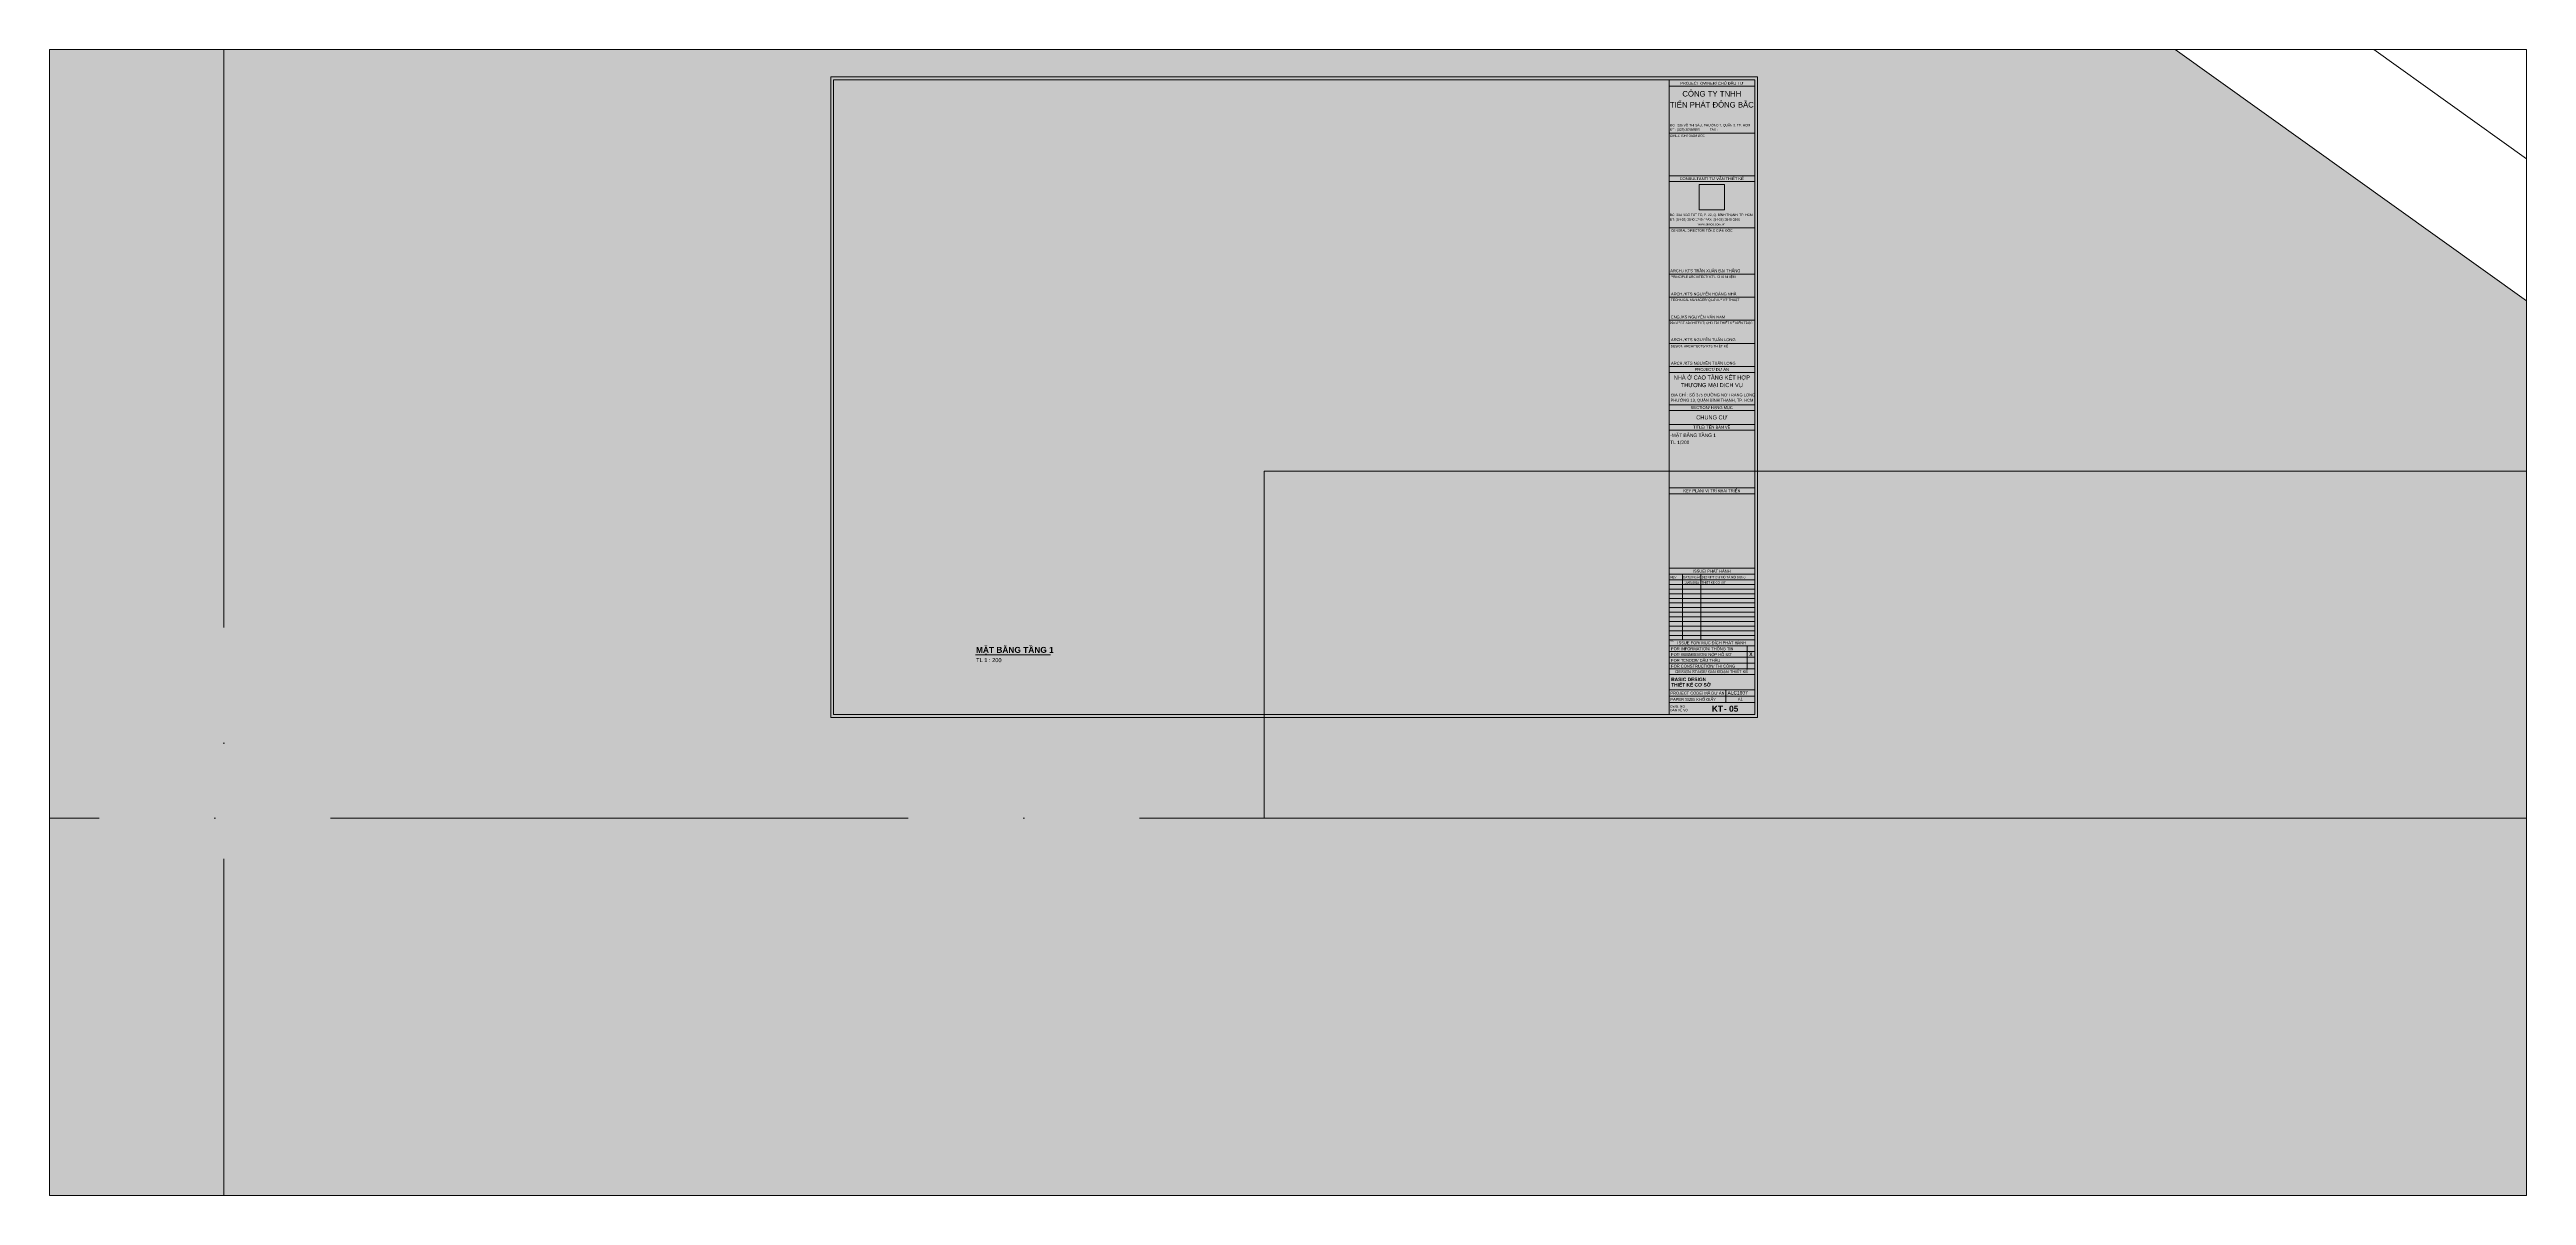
# Paper-space layout 'Layout1' of a CAD drawing. Header units: millimetres. Extents: x -650 to 1493, y -327 to 665.
# The model-space entities are those that its viewports show. They can reach past a viewport. Long polylines and large blocks are cut down to what shows.
import ezdxf

# ---------------------------------------------------------------- set-up
doc = ezdxf.new("R2010")
doc.units = ezdxf.units.MM
doc.linetypes.add('Grid Line', pattern=[14, 10, -2, 0, -2])
for name, color, linetype, lineweight in [('A-FLOR-PATT', 8, 'Continuous', 9), ('G-ANNO-TTLB', 6, 'Continuous', 5), ('G-ANNO-TTLB-MEDM', 33, 'Continuous', 9), ('G-ANNO-TTLB-THIN', 151, 'Continuous', 5), ('NET CAT', 3, 'Continuous', 5), ('NET-THAY', 2, 'Continuous', 9), ('TRUC', 225, 'Continuous', 5)]:
    doc.layers.add(name, color=color, linetype=linetype, lineweight=lineweight)
doc.layers.add('G-ANNO-NPLT', color=7, linetype='Continuous', plot=False)
doc.styles.add('Arial_10', font='arial.ttf', dxfattribs={"height": 3.5})
doc.styles.add('Arial_11', font='arial.ttf', dxfattribs={"height": 3})
doc.styles.add('Arial_12', font='arial.ttf', dxfattribs={"height": 1.8})
doc.styles.add('Arial_4', font='arial.ttf', dxfattribs={"height": 2.5})
doc.styles.add('Arial_5', font='arial.ttf', dxfattribs={"height": 2})
doc.styles.add('Arial_6', font='arial.ttf', dxfattribs={"height": 1.8})
doc.styles.add('Arial_7', font='arial.ttf', dxfattribs={"height": 2.5})
doc.styles.add('Arial_8', font='arial.ttf', dxfattribs={"height": 4.8})
doc.styles.add('Arial_9', font='arial.ttf', dxfattribs={"height": 2})
doc.styles.add('Arial_B_1', font='arialbd.ttf', dxfattribs={"height": 3})
doc.styles.add('Arial_B_2', font='arialbd.ttf', dxfattribs={"height": 5.15873})
picture_1 = doc.add_image_def('image1.jpg', size_in_pixel=(598, 599))

# ---------------------------------------------------------------- blocks, each defined once
blk = doc.blocks.new('KT-A1 - KT-A1-1017761--MẶT BẰNG TẦNG 1')
at = {"layer": 'G-ANNO-TTLB-MEDM'}
for p, q in [((28, 553.5), (28, 4.5)), ((825, 553.5), (28, 553.5)), ((751, 553.5), (751, 4.5)), ((825, 4.5), (825, 553.5)), ((28, 4.5), (825, 4.5))]:
    blk.add_line(p, q, dxfattribs=at)
at = {"layer": 'G-ANNO-TTLB-THIN'}
for p, q in [((827.5, 556), (25.5, 556)), ((25.5, 556), (25.5, 2)), ((825, 548), (751, 548)), ((827.5, 2), (827.5, 556)), ((825, 507.5), (751, 507.5)), ((825, 470.5), (751, 470.5)), ((825, 465.5), (751, 465.5)), ((825, 425.5), (751, 425.5)), ((825, 385.5), (751, 385.5)), ((825, 365.5), (751, 365.5)), ((825, 345.5), (751, 345.5)), ((825, 325.5), (751, 325.5)), ((825, 305.5), (751, 305.5)), ((825, 300.5), (751, 300.5)), ((825, 272.5), (751, 272.5)), ((825, 267.5), (751, 267.5)), ((825, 255.5), (751, 255.5)), ((825, 250.5), (751, 250.5)), ((825, 200.5), (751, 200.5)), ((825, 195.5), (751, 195.5)), ((825, 131), (751, 131)), ((825, 126), (751, 126)), ((825, 121), (751, 121)), ((825, 117), (751, 117)), ((825, 113), (751, 113)), ((825, 109), (751, 109)), ((762.5, 69), (762.5, 126)), ((778.5, 69), (778.5, 126)), ((825, 105), (751, 105)), ((825, 101), (751, 101)), ((825, 97), (751, 97)), ((825, 93), (751, 93)), ((825, 89), (751, 89)), ((825, 85), (751, 85)), ((825, 81), (751, 81)), ((825, 77), (751, 77)), ((825, 73), (751, 73)), ((825, 69), (751, 69)), ((825, 64), (751, 64)), ((825, 59), (751, 59)), ((825, 54), (751, 54)), ((825, 49), (751, 49)), ((825, 44), (751, 44)), ((818.5, 44), (818.5, 64)), ((825, 39), (751, 39)), ((825, 26), (751, 26)), ((800, 26), (800, 15)), ((25.5, 2), (827.5, 2)), ((825, 20.5), (751, 20.5)), ((825, 15), (751, 15))]:
    blk.add_line(p, q, dxfattribs=at)
at = {"layer": 'G-ANNO-TTLB', "line_spacing_factor": 0.936439}
for s, insert, char_height, width, attachment_point, style in [('\\pt12.7,25.4,38.1,50.8,63.5,76.2,88.9,101.6,114.3,127,139.7,152.4,165.1,177.8,190.5,203.2,215.9,228.6,241.3,254,266.7,279.4,292.1,304.8,317.5,330.2,342.9,355.6,368.3,381,393.7,406.4;PROJECT OWNER/ CHỦ {\\fArial|b0|i0|c238|p34;ĐẦU T}Ư', (787.9, 551.8), 2.5, 72.23, 2, 'Arial_4'), ('\\pt12,24,36,48,60,72,84,96,108,120,132,144,156,168,180,192,204,216,228,240,252,264,276,288,300,312,324,336,348,360,372,384;DIRECTOR/ GIÁM {\\fArial|b0|i0|c238|p34;ĐỐC}', (751.7, 506.2), 2, 30.89, 1, 'Arial_5'), ('\\pt12.7,25.4,38.1,50.8,63.5,76.2,88.9,101.6,114.3,127,139.7,152.4,165.1,177.8,190.5,203.2,215.9,228.6,241.3,254,266.7,279.4,292.1,304.8,317.5,330.2,342.9,355.6,368.3,381,393.7,406.4;CONSULTANT/ T{\\fArial|b0|i0|c163|p34;Ư VẤN THIẾT KẾ}', (787.8, 469.3), 2.5, 72.36, 2, 'Arial_4'), ('\\pt12,24,36,48,60,72,84,96,108,120,132,144,156,168,180,192,204,216,228,240,252,264,276,288,300,312,324,336,348,360,372,384;{\\fArial|b0|i0|c238|p34;ĐC: 234 NGÔ TẤT TỐ, P. 22, Q. B}ÌNH THẠNH, TP. HCM', (751.6, 437.7), 2, 72.89, 1, 'Arial_5'), ('\\pt12,24,36,48,60,72,84,96,108,120,132,144,156,168,180,192,204,216,228,240,252,264,276,288,300,312,324,336,348,360,372,384;{\\fArial|b0|i0|c238|p34;ĐT: (84-28) 3840 1749 / FAX: (84-28) 3840 0306}', (751.6, 433.7), 2, 72.89, 1, 'Arial_5'), ('\\pt12,24,36,48,60,72,84,96,108,120,132,144,156,168,180,192,204,216,228,240,252,264,276,288,300,312,324,336,348,360,372,384;{\\fArial|b0|i0|c238|p34;www.alinco.com.vn}', (775.7, 429.7), 2, 24.61, 1, 'Arial_5'), ('\\pt12,24,36,48,60,72,84,96,108,120,132,144,156,168,180,192,204,216,228,240,252,264,276,288,300,312,324,336,348,360,372,384;GENERAL DIRECTOR/ TỔNG GIÁM {\\fArial|b0|i0|c238|p34;ĐỐC}', (752.5, 424.2), 2, 71.44, 1, 'Arial_5'), ('\\pt12.7,25.4,38.1,50.8,63.5,76.2,88.9,101.6,114.3,127,139.7,152.4,165.1,177.8,190.5,203.2,215.9,228.6,241.3,254,266.7,279.4,292.1,304.8,317.5,330.2,342.9,355.6,368.3,381,393.7,406.4;ARCH./ KTS TRẦN XUÂN {\\fArial|b0|i0|c238|p34;ĐẠI THẮNG}', (751.9, 389.6), 2.5, 72.03, 1, 'Arial_4'), ('\\pt12,24,36,48,60,72,84,96,108,120,132,144,156,168,180,192,204,216,228,240,252,264,276,288,300,312,324,336,348,360,372,384;TECHNICAL MANAGER/ QUẢN LÝ KỸ THUẬT', (752.5, 364.2), 2, 71.24, 1, 'Arial_5'), ('\\pt12,24,36,48,60,72,84,96,108,120,132,144,156,168,180,192,204,216,228,240,252,264,276,288,300,312,324,336,348,360,372,384;PRINCIPLE ARCHITECT/ KTS  CHỦ NHIỆM', (752.5, 384.2), 2, 71.44, 1, 'Arial_5'), ('\\pt12,24,36,48,60,72,84,96,108,120,132,144,156,168,180,192,204,216,228,240,252,264,276,288,300,312,324,336,348,360,372,384;PROJECT ARCHITECT/ CHỦ TRÌ THIẾT KẾ KIẾN TRÚC', (751.4, 344.2), 2, 75.21, 1, 'Arial_5'), ('\\pt12,24,36,48,60,72,84,96,108,120,132,144,156,168,180,192,204,216,228,240,252,264,276,288,300,312,324,336,348,360,372,384;DESIGN ARCHITECTS/ KTS THIẾT KẾ', (752.3, 324.2), 2, 71.24, 1, 'Arial_5'), ('\\pt12.7,25.4,38.1,50.8,63.5,76.2,88.9,101.6,114.3,127,139.7,152.4,165.1,177.8,190.5,203.2,215.9,228.6,241.3,254,266.7,279.4,292.1,304.8,317.5,330.2,342.9,355.6,368.3,381,393.7,406.4;PROJECT/ DỰ ÁN', (787.9, 304.3), 2.5, 72.36, 2, 'Arial_4'), ('\\pt12.7,25.4,38.1,50.8,63.5,76.2,88.9,101.6,114.3,127,139.7,152.4,165.1,177.8,190.5,203.2,215.9,228.6,241.3,254,266.7,279.4,292.1,304.8,317.5,330.2,342.9,355.6,368.3,381,393.7,406.4;SECTION/ HẠNG MỤC', (787.8, 271.3), 2.5, 72.36, 2, 'Arial_4'), ('\\pt12.7,25.4,38.1,50.8,63.5,76.2,88.9,101.6,114.3,127,139.7,152.4,165.1,177.8,190.5,203.2,215.9,228.6,241.3,254,266.7,279.4,292.1,304.8,317.5,330.2,342.9,355.6,368.3,381,393.7,406.4;TITLE/ TÊN BẢN VẼ', (787.8, 254.3), 2.5, 72.36, 2, 'Arial_4'), ('\\pt12.7,25.4,38.1,50.8,63.5,76.2,88.9,101.6,114.3,127,139.7,152.4,165.1,177.8,190.5,203.2,215.9,228.6,241.3,254,266.7,279.4,292.1,304.8,317.5,330.2,342.9,355.6,368.3,381,393.7,406.4;KEY PLAN/ VỊ TRÍ KHAI TRIỂN', (787.9, 199.3), 2.5, 72.36, 2, 'Arial_4'), ('\\pt12.7,25.4,38.1,50.8,63.5,76.2,88.9,101.6,114.3,127,139.7,152.4,165.1,177.8,190.5,203.2,215.9,228.6,241.3,254,266.7,279.4,292.1,304.8,317.5,330.2,342.9,355.6,368.3,381,393.7,406.4;ISSUE/ PHÁT HÀNH', (787.8, 129.8), 2.5, 72.36, 2, 'Arial_4'), ('\\pt12.70001,25.4,38.10001,50.8,63.5,76.19999,88.9,101.59999,114.3,127.00001,139.7,152.40001,165.1,177.8,190.49999,203.2,215.89999,228.6,241.30001,254,266.70001,279.4,292.1,304.79999,317.5,330.19999,342.9,355.60001,368.3,381.00001,393.7,406.4;REV', (752.1, 124.2), 1.8, 9.39, 1, 'Arial_6'), ('\\pt12.70001,25.4,38.10001,50.8,63.5,76.19999,88.9,101.59999,114.3,127.00001,139.7,152.40001,165.1,177.8,190.49999,203.2,215.89999,228.6,241.30001,254,266.70001,279.4,292.1,304.79999,317.5,330.19999,342.9,355.60001,368.3,381.00001,393.7,406.4;DATE/ NGÀY', (763.1, 124.2), 1.8, 15.21, 1, 'Arial_6'), ('\\pt12.70001,25.4,38.10001,50.8,63.5,76.19999,88.9,101.59999,114.3,127.00001,139.7,152.40001,165.1,177.8,190.49999,203.2,215.89999,228.6,241.30001,254,266.70001,279.4,292.1,304.79999,317.5,330.19999,342.9,355.60001,368.3,381.00001,393.7,406.4;DESRIPTION/ MÔ TẢ NỘI DUNG', (779.1, 124.2), 1.8, 44.91, 1, 'Arial_6'), ('\\pt12.7,25.4,38.1,50.8,63.5,76.2,88.9,101.6,114.3,127,139.7,152.4,165.1,177.8,190.5,203.2,215.9,228.6,241.3,254,266.7,279.4,292.1,304.8,317.5,330.2,342.9,355.6,368.3,381,393.7,406.4;ISSUE FOR/ MỤC {\\fArial|b0|i0|c238|p34;ĐÍCH PHÁT H}ÀNH', (787.8, 67.8), 2.5, 72.36, 2, 'Arial_4'), ('\\pt12.7,25.4,38.1,50.8,63.5,76.2,88.9,101.6,114.3,127,139.7,152.4,165.1,177.8,190.5,203.2,215.9,228.6,241.3,254,266.7,279.4,292.1,304.8,317.5,330.2,342.9,355.6,368.3,381,393.7,406.4;FOR INFORMATION/ THÔNG TIN', (752.7, 62.6), 2.5, 54.77, 1, 'Arial_4'), ('\\pt12.7,25.4,38.1,50.8,63.5,76.2,88.9,101.6,114.3,127,139.7,152.4,165.1,177.8,190.5,203.2,215.9,228.6,241.3,254,266.7,279.4,292.1,304.8,317.5,330.2,342.9,355.6,368.3,381,393.7,406.4;FOR SUBMISSION/ NỘP HỒ S{\\fArial|b0|i0|c163|p34;Ơ}', (752.7, 57.6), 2.5, 53.38, 1, 'Arial_4'), ('\\pt12.7,25.4,38.1,50.8,63.5,76.2,88.9,101.6,114.3,127,139.7,152.4,165.1,177.8,190.5,203.2,215.9,228.6,241.3,254,266.7,279.4,292.1,304.8,317.5,330.2,342.9,355.6,368.3,381,393.7,406.4;FOR TENDER/ {\\fArial|b0|i0|c238|p34;ĐẤU THẦU}', (752.7, 52.6), 2.5, 43.66, 1, 'Arial_4'), ('\\pt12.7,25.4,38.1,50.8,63.5,76.2,88.9,101.6,114.3,127,139.7,152.4,165.1,177.8,190.5,203.2,215.9,228.6,241.3,254,266.7,279.4,292.1,304.8,317.5,330.2,342.9,355.6,368.3,381,393.7,406.4;FOR CONSTRUCTION/ THI CÔNG', (752.7, 47.6), 2.5, 56.09, 1, 'Arial_4'), ('\\pt12.7,25.4,38.1,50.8,63.5,76.2,88.9,101.6,114.3,127,139.7,152.4,165.1,177.8,190.5,203.2,215.9,228.6,241.3,254,266.7,279.4,292.1,304.8,317.5,330.2,342.9,355.6,368.3,381,393.7,406.4;DESIGN STAGE/ GIAI {\\fArial|b0|i0|c238|p34;ĐOẠN THIẾT KẾ}', (787.8, 42.8), 2.5, 72.36, 2, 'Arial_4'), ('\\pt12.69999,25.40001,38.1,50.79999,63.50001,76.2,88.89999,101.60001,114.3,126.99999,139.70001,152.4,165.09999,177.80001,190.5,203.19999,215.90001,228.6,241.29999,254.00001,266.7,279.39999,292.10001,304.8,317.49999,330.20001,342.9,355.59999,368.30001,381,393.69999,406.40001;X', (820.3, 58.2), 3, 2.939, 1, 'Arial_B_1'), ('\\pt12.7,25.4,38.1,50.8,63.5,76.2,88.9,101.6,114.3,127,139.7,152.4,165.1,177.8,190.5,203.2,215.9,228.6,241.3,254,266.7,279.4,292.1,304.8,317.5,330.2,342.9,355.6,368.3,381,393.7,406.4;PROJECT CODE/ MÃ DỰ ÁN', (752, 24.3), 2.5, 46.96, 1, 'Arial_4'), ('\\pt12.69999,25.40001,38.1,50.79999,63.50001,76.2,88.89999,101.60001,114.3,126.99999,139.70001,152.4,165.09999,177.80001,190.5,203.19999,215.90001,228.6,241.29999,254.00001,266.7,279.39999,292.10001,304.8,317.49999,330.20001,342.9,355.59999,368.30001,381,393.69999,406.40001;BASIC DESIGN THIẾT KẾ C{\\fArial|b1|i0|c163|p34;Ơ SỞ}', (752.7, 36.4), 3, 35.46, 1, 'Arial_B_1'), ('\\pt12.7,25.4,38.1,50.8,63.5,76.2,88.9,101.6,114.3,127,139.7,152.4,165.1,177.8,190.5,203.2,215.9,228.6,241.3,254,266.7,279.4,292.1,304.8,317.5,330.2,342.9,355.6,368.3,381,393.7,406.4;PAPER SIZE/ KHỔ GIẤY', (752, 18.8), 2.5, 46.96, 1, 'Arial_4'), ('\\pt12,24,36,48,60,72,84,96,108,120,132,144,156,168,180,192,204,216,228,240,252,264,276,288,300,312,324,336,348,360,372,384;DWG. NO BẢN VẼ SỐ', (752, 12.5), 2, 16.14, 1, 'Arial_5'), ('\\pt12.7,25.4,38.1,50.8,63.5,76.2,88.9,101.6,114.3,127,139.7,152.4,165.1,177.8,190.5,203.2,215.9,228.6,241.3,254,266.7,279.4,292.1,304.8,317.5,330.2,342.9,355.6,368.3,381,393.7,406.4;A1', (812.5, 19), 2.5, 23.02, 2, 'Arial_4')]:
    blk.add_mtext(s, dxfattribs=dict(at, insert=insert, char_height=char_height, width=width, attachment_point=attachment_point, style=style))
at = {"layer": 'G-ANNO-TTLB'}
image = blk.add_image(picture_1, insert=(777, 441), size_in_units=(21.9, 22), dxfattribs=at)
image.dxf.flags = 7
blk = doc.blocks.new('ALC1807-ASCENT PLAZA-KET CAU 1_rvt-1-MẶT BẰNG TẦNG 1')
at = {"layer": 'NET CAT'}
blk.add_hatch(color=7, dxfattribs=at).paths.add_polyline_path([(2400.5, -0.1), (2400.5, 299.9), (400.5, 299.9), (400.5, -0.1)], flags=0)
at = {"layer": 'NET CAT', "color": 90, "lineweight": 13}
for p, q in [((2400.5, 299.9), (400.5, 299.9)), ((400.5, 299.9), (400.5, -0.1)), ((400.5, -0.1), (2400.5, -0.1))]:
    blk.add_line(p, q, dxfattribs=at)

msp = doc.modelspace()

# ---------------------------------------------------------------- hatches: boundary and pattern name
at = {"layer": 'A-FLOR-PATT', "lineweight": 5}
h = msp.add_hatch(dxfattribs=at)
h.set_pattern_fill('FP_13', color=256, style=0, pattern_type=2)
h.set_pattern_definition([(97.219, (-2062050.49, -1872621.13), (-100.375984, 77.8062945), [23.812, -155.793]), (52.219, (-2062050.49, -1872621.13), (-100.3754935, 77.8059143), [23.813, -103.188]), (142.219, (-2062050.49, -1872621.13), (-77.8059143, -100.3754935), [23.813, -103.188])])
h.paths.add_polyline_path([(-4588.9, -3894.1), (8526.5, -3894.1), (8245.4, -3824.5), (7967.1, -3744.4), (7692.1, -3653.7), (7420.7, -3552.7), (7153.3, -3441.5), (6890.3, -3320.2), (6632.2, -3189.1), (6363.9, -3038.9), (6131.6, -2897.9), (5890, -2738.2), (5654.6, -2569.6), (5425.8, -2392.1), (5203.9, -2206.1), (2118.7, -0.1), (400.5, -0.1), (400.5, 299.9), (1699.1, 299.9), (-731.3, 2037.7), (-965.9, 2213), (-1193.2, 2397.7), (-1412.6, 2591.7), (-1623.9, 2794.5), (-1826.6, 3005.9), (-2020.4, 3225.5), (-2205, 3452.9), (-2380.1, 3687.7), (-2545.3, 3929.5), (-2700.4, 4178), (-2870.1, 4481), (-3000, 4737.8), (-3122, 5005.6), (-3228.5, 5266.6), (-3326.5, 5537.8), (-3413.4, 5812.8), (-3489.1, 6091.3), (-3553.5, 6372.6), (-3606.4, 6656.4), (-3647.7, 6942.2), (-3677.4, 7229.5), (-3695.4, 7517.8), (-3701.6, 7806.5), (-3695.2, 8109.1), (-3678.2, 8389.7), (-3427.7, 14564.4), (-3425.6, 14761.3), (-3435.5, 14964.1), (-3457.5, 15166), (-3491.5, 15366.4), (-3537.4, 15564.5), (-3595.2, 15759.7), (-3664.7, 15951.4), (-3725.5, 16097.5), (-3811.6, 16274.7), (-3907.9, 16446.5), (-4013.9, 16612.5), (-4129.3, 16772.1), (-4253.8, 16924.7), (-4386.9, 17069.9), (-4528.2, 17207.1), (-4677.2, 17335.8), (-4677.2, 14441.3), (-4643.3, 10469.3), (-4711.1, 6479), (-4562.1, 874.6), (-4562.1, 874.5), (-4635.9, -2127), (-4617, -2839)], flags=0)

# ---------------------------------------------------------------- linework, layer by layer
at = {"layer": 'NET-THAY'}
for p, q in [((-673.1, 2119.1), (1871, 299.9)), ((1699.1, 299.9), (-731.3, 2037.7))]:
    msp.add_line(p, q, dxfattribs=at)
at = {"layer": 'TRUC', "linetype": 'Grid Line', "ltscale": 50}
for p, q in [((-499.5, 47249.9), (-499.5, -9494.1)), ((1500.5, 47249.9), (1500.5, -12161.6)), ((48819.1, -0.1), (-19344.9, -0.1))]:
    msp.add_line(p, q, dxfattribs=at)

# ---------------------------------------------------------------- block references
at = {"lineweight": 5}
msp.add_blockref('ALC1807-ASCENT PLAZA-KET CAU 1_rvt-1-MẶT BẰNG TẦNG 1', (0, 0), dxfattribs=at)

psp = doc.layouts.get("Layout1")

# ---------------------------------------------------------------- block references
at = {"layer": 'G-ANNO-TTLB'}
psp.add_blockref('KT-A1 - KT-A1-1017761--MẶT BẰNG TẦNG 1', (0, 85), dxfattribs=at)

# ---------------------------------------------------------------- texts
at = {"layer": 'G-ANNO-TTLB', "line_spacing_factor": 0.941778}
for s, insert, char_height, width, attachment_point, style in [('CÔNG TY TNHH', (787.9, 628.9), 4.8, 60.705, 2, 'Arial_8'), ('TIẾN PHÁT ĐÔNG BẮC', (787.9, 619.4), 4.8, 86.68, 2, 'Arial_8'), ('ĐC : 235 VÕ THỊ SÁU, PHƯỜNG 7, QUẬN 3, TP. HCM', (751.7, 600.3), 2, 82.809, 1, 'Arial_9'), ('ĐT : (028) 38888555           FAX :', (751.7, 596.5), 2, 49.411, 1, 'Arial_9'), ('ARCH./KTS NGUYỄN HOÀNG NHÃ', (752.5, 454.5), 2.5, 67.52, 1, 'Arial_7'), ('ENG./KS NGUYỄN VĂN NAM', (752.5, 434.6), 2.5, 55.981, 1, 'Arial_7'), ('ARCH./KTS NGUYỄN TUẤN LONG', (752.5, 415), 2.5, 66.602, 1, 'Arial_7'), ('ARCH./KTS NGUYỄN TUẤN LONG', (752.6, 394.6), 2.5, 66.602, 1, 'Arial_7'), ('ĐỊA CHỈ : SỐ 375 ĐƯỜNG NƠ TRANG LONG', (752.6, 367.2), 2.5, 86.925, 1, 'Arial_7'), ('NHÀ Ở CAO TẦNG KẾT HỢP', (787.9, 382.8), 3.5, 78.757, 2, 'Arial_10'), ('THƯƠNG MẠI DỊCH VỤ', (787.9, 376.2), 3.5, 64.059, 2, 'Arial_10'), ('PHƯỜNG 13, QUẬN BÌNH THẠNH, TP. HCM', (752.3, 362.6), 2.5, 85.364, 1, 'Arial_7'), ('CHUNG CƯ', (787.9, 348.3), 3.5, 32.137, 2, 'Arial_10'), ('TL 1/200', (751.9, 326.4), 3, 19.796, 1, 'Arial_11'), ('-MẶT BẰNG TẦNG 1', (751.9, 332.6), 3, 47.23, 1, 'Arial_11'), ('18/05/2018', (770.5, 204.6), 1.8, 15.073, 2, 'Arial_12'), ('THIẾT KẾ CƠ SỞ', (779.1, 204.6), 1.8, 24.504, 1, 'Arial_12'), ('01', (752.1, 154.6), 1.8, 3.35, 1, 'Arial_12'), ('TL 1 : 200', (151.3, 138.3), 3.5, 26.352, 1, 'Arial_10'), ('ALC1807', (801.5, 109.8), 3, 20.897, 1, 'Arial_11'), ('KT', (787.9, 97.1), 5.16, 11.202, 1, 'Arial_B_2'), ('- 05', (798.4, 97.1), 5.16, 14.447, 1, 'Arial_B_2')]:
    psp.add_mtext(s, dxfattribs=dict(at, insert=insert, char_height=char_height, width=width, attachment_point=attachment_point, style=style))

# ---------------------------------------------------------------- viewports
at = {"layer": '0'}
psp.add_viewport(center=(421.2, 169.1), size=(2143.2, 991.252), view_center_point=(421.2, 169.1), view_height=991.252, dxfattribs=at)

# ---------------------------------------------------------------- next in the draw order: texts
at = {"layer": 'G-ANNO-TTLB', "lineweight": 30, "insert": (149.2, 148), "char_height": 5.159, "width": 80.131, "attachment_point": 1, "line_spacing_factor": 0.941778, "style": 'Arial_B_2', "bg_fill": 3, "box_fill_scale": 1.25, "bg_fill_color": 256, "bg_fill_true_color": 13158600, "bg_fill_transparency": 0}
psp.add_mtext(' MẶT BẰNG TẦNG 1', dxfattribs=at)

# ---------------------------------------------------------------- next in the draw order: linework, layer by layer
at = {"layer": 'G-ANNO-NPLT', "lineweight": 5}
psp.add_line((150.7, 141), (215.7, 141), dxfattribs=at)

doc.saveas('drawing.dxf')
